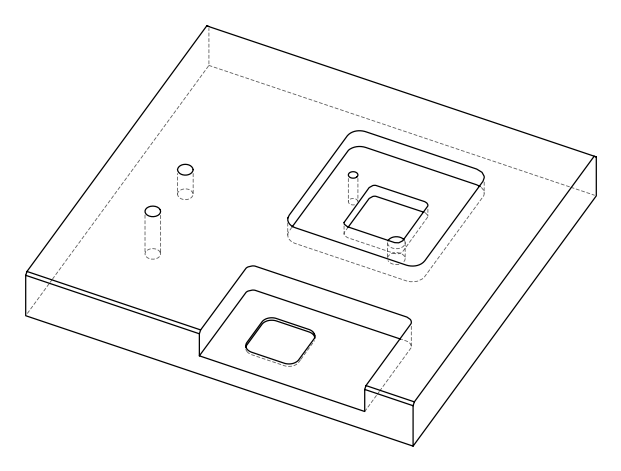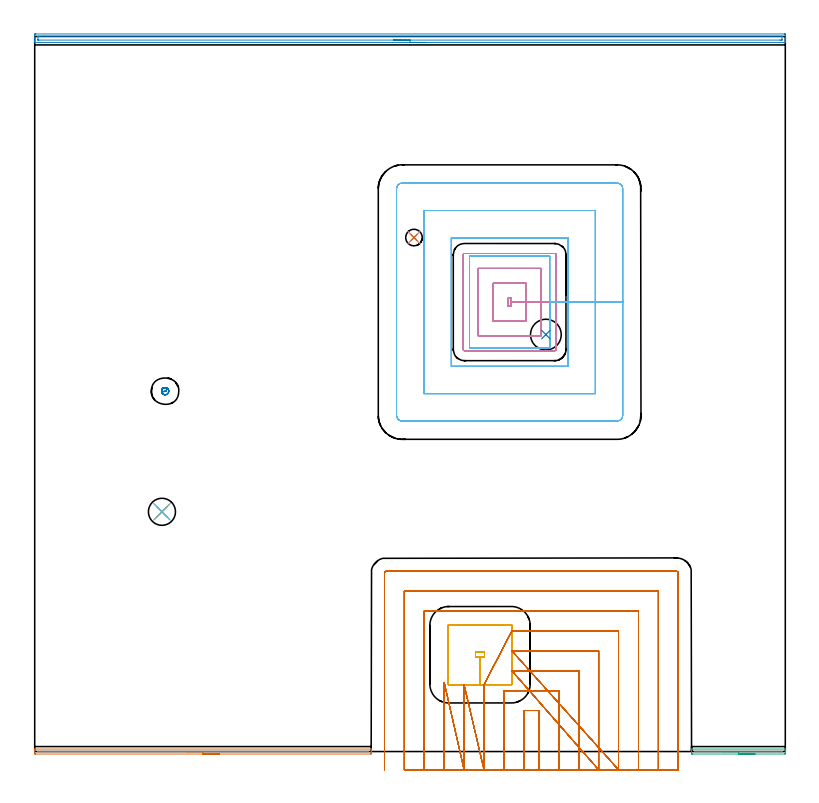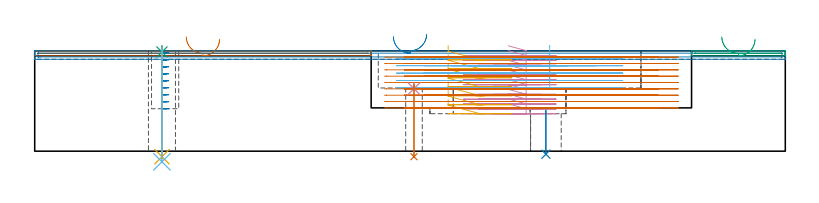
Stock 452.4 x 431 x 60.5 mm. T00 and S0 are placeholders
(PLAN: 14 operations, 9 tool changes, 106.1 min)
(1 AREA_MILL | FG_CHAMFER_SURFACE | UGT0205_001 | 3.38 min | 927 mm3)
(2 AREA_MILL_1 | FG_CHAMFER_SURFACE_1 | UGT0205_001 | 7.42 min | 5922 mm3)
(3 AREA_MILL_2 | FG_CHAMFER_SURFACE_2 | UGT0205_001 | 1.04 min | 224 mm3)
(4 MILL_RECTANGULAR_POCKET | POCKET_RECTANGULAR_STRAIGHT | NXT0201_011 | Follow Part, ap 3, ae 75% | 14.98 min | 180232 mm3)
(5 MILL_RECTANGULAR_POCKET_1 | POCKET_RECTANGULAR_STRAIGHT_1 | UGT0201_105 | Follow Part, ap 5.5, ae 75% | 3.95 min | 128887 mm3)
(6 MILL_RECTANGULAR_POCKET_2 | POCKET_RECTANGULAR_STRAIGHT_2 | UGT0201_105 | Follow Part, ap 5.5, ae 75% | 15.89 min | 476074 mm3)
(7 MILL_SLOT | SLOT_PARTIAL_RECTANGULAR | NXT0201_012 | Follow Part, ap 4, ae 75% | 57.76 min | 657051 mm3)
(8 MILL_BLIND_HOLE_FROM_SOLID_MATERIAL | STEP1POCKET | NXT0201_011 | Spiral | 0.79 min | 7276 mm3)
(9 SPOT_DRILL | STEP1HOLE | NXT0321_9005460120000 | 0.03 min | 35 mm3)
(10 SPOT_DRILL_1 | STEP1HOLE_1 | NXT0321_9005460120000 | 0.03 min | 20 mm3)
(11 DRILL_THROUGH_HOLE_INTO_CENTER | STEP1HOLE | NXT0301_072 | 0.26 min | 4817 mm3)
(12 DRILL_TO_ENLARGE_THROUGH_HOLE | STEP1HOLE | UGT0301_287 | 0.28 min | 7777 mm3)
(13 DRILL_THROUGH_HOLE_INTO_CENTER_1 | STEP1HOLE_1 | NXT0301_071 | 0.18 min | 2982 mm3)
(14 INDEXABLE_INSERT_DRILL_THROUGH_HOLE_FROM_SOLID | STEP1HOLE_2 | NXT0302_008 | 0.11 min | 6113 mm3)
(TOOL UGT0205_001 | Chamfer Mill 20 x 3 x 45 deg. | D20 FL50 Z2)
(TOOL NXT0201_011 | ENDMILL 12mm [2P460-1200-NA 1630] | D12 FL38 Z6)
(TOOL UGT0201_105 | End Mill 22 mm | D22 FL25 Z2)
(TOOL NXT0201_012 | ENDMILL 16mm [2P460-1600-NA 1630] | D16 FL38 Z6)
(TOOL NXT0321_9005460120000 | NC Spot Drill, 142deg, 12mm, Carbide, Uncoated | D12 PA142 FL30 Z2)
(TOOL NXT0301_072 | Carbide Drill 10.1mm [860.1-1010-051A1-MM 2214] | D10.1 PA140 FL71 Z2)
(TOOL UGT0301_287 | Twist Drill 16.3 mm | D16.3 PA118 FL125 Z2)
(TOOL NXT0301_071 | Carbide Drill 10mm [860.1-1000-030A1-MM 2214] | D10 PA140 FL47 Z2)
(TOOL NXT0302_008 | Index. Insert Drill 18.5mm [880-D1850L25-05] | D18.5 PA176 FL93 Z2)
(OP 1 AREA_MILL)
G17 G21 G94 G90
T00 M6
G54
G17 G0 G90 X111.4 Y-1.5 S1061 M3
G43 Z70.5 H0
Z67.5
G94 G1 X111.362 Z66.628 F250.
X111.248 Z65.764
X111.059 Z64.912
X110.797 Z64.08
X110.463 Z63.274
X110.06 Z62.5
X109.592 Z61.764
X109.06 Z61.072
X108.471 Z60.429
X107.828 Z59.84
X107.136 Z59.308
X106.4 Z58.84
X105.626 Z58.437
X104.82 Z58.103
X103.988 Z57.841
X103.137 Z57.652
X102.272 Z57.538
X101.4 Z57.5
X0.6
X0.456 Y-1.499 Z57.501
X0.002 Y-1.491 Z57.505
X0. Y-1.2 Z57.797
Y-0.893 Z58.104
Y-0.307 Z58.689
Y0. Z58.995
Y0.615 Z59.614
Y1.082 Z60.081
X0.007 Y1.447 Z60.438
X0.01 Y1.497 Z60.488
X0.154 Y1.5 Z60.5
X202.646
X202.79 Y1.497 Z60.488
X202.793 Y1.447 Z60.438
X202.8 Y1.082 Z60.081
Y0.615 Z59.614
Y0. Z58.995
Y-1.2 Z57.797
X202.798 Y-1.491 Z57.505
X202.343 Y-1.5 Z57.5
X101.4
Y-0.086 Z58.914
X2.384
X2.02 Y-0.079 Z58.921
X2.01 Y-0.054 Z58.946
X2.005 Y0. Z59.
X2.003 Y0.048 Z59.048
X2.006 Y0.071 Z59.071
X2.008 Y0.077 Z59.077
X2.042 Y0.079 Z59.079
X2.212 Y0.084 Z59.084
X2.298 Y0.085 Z59.085
X200.416
X200.78 Y0.079 Z59.079
X200.79 Y0.053 Z59.053
X200.795 Y0. Z59.
X200.797 Y-0.048 Z58.952
X200.794 Y-0.071 Z58.929
X200.792 Y-0.077 Z58.923
X200.758 Y-0.079 Z58.921
X200.588 Y-0.084 Z58.916
X200.502 Y-0.086 Z58.914
X101.4
X100.528 Z58.952
X99.664 Z59.066
X98.812 Z59.255
X97.98 Z59.517
X97.174 Z59.851
X96.4 Z60.254
X95.664 Z60.723
X94.972 Z61.254
X94.329 Z61.843
X93.74 Z62.486
X93.209 Z63.178
X92.74 Z63.914
X92.337 Z64.688
X92.003 Z65.494
X91.741 Z66.326
X91.552 Z67.178
X91.438 Z68.043
X91.4 Z68.914
G0 Z70.5
M5
M2
(OP 2 AREA_MILL_1)
G17 G21 G94 G90
T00 M6
G54
G17 G0 G90 X236.2 Y427.4 S1061 M3
G43 Z70.5 H0
G94 G1 X236.162 Z69.628 F250.
X236.048 Z68.764
X235.859 Z67.912
X235.597 Z67.08
X235.263 Z66.274
X234.86 Z65.5
X234.392 Z64.764
X233.86 Z64.072
X233.271 Z63.429
X232.628 Z62.84
X231.936 Z62.308
X231.2 Z61.84
X230.426 Z61.437
X229.62 Z61.103
X228.788 Z60.841
X227.936 Z60.652
X227.072 Z60.538
X226.2 Z60.5
X0.172
X0.01 Y427.402 Z60.488
X0.002 Y427.538 Z60.354
X0. Y427.679 Z60.221
Y427.964 Z59.936
Y428.637 Z59.257
Y429.849 Z58.048
Y430.388 Z57.507
Y431.869 Z56.027
X0.003 Y432.138 Z55.758
X0.01 Y432.492 Z55.404
X0.251 Y432.497 Z55.4
X0.619 Y432.5
X451.781
X452.149 Y432.497
X452.39 Y432.492 Z55.404
X452.4 Y432.138 Z55.758
Y430.388 Z57.507
Y429.849 Z58.048
Y429.512 Z58.384
Y428.974 Z58.922
Y428.637 Z59.257
Y427.964 Z59.936
Y427.679 Z60.221
X452.398 Y427.538 Z60.354
X452.39 Y427.402 Z60.488
X452.228 Y427.4 Z60.5
X226.2
Y428.814 Z59.086
X2.405 Y428.815 Z59.085
X2.223 Y428.816 Z59.084
X2.054 Y428.819 Z59.081
X2.018 Y428.821 Z59.079
X2.01 Y428.84 Z59.06
X2.007 Y428.871 Z59.029
X2.001 Y429.033 Z58.867
Y430.784 Z57.116
X2.004 Y430.917 Z56.983
X2.009 Y431.022 Z56.878
X2.014 Y431.079 Z56.821
X2.05 Y431.08 Z56.82
X2.405 Y431.084 Z56.816
X2.586 Y431.085 Z56.815
X3.299 Y431.086 Z56.814
X449.995 Y431.085 Z56.815
X450.177 Y431.084 Z56.816
X450.346 Y431.081 Z56.819
X450.382 Y431.079 Z56.821
X450.39 Y431.06 Z56.84
X450.393 Y431.029 Z56.871
X450.399 Y430.867 Z57.033
Y429.116 Z58.784
X450.396 Y428.983 Z58.917
X450.391 Y428.878 Z59.022
X450.386 Y428.821 Z59.079
X450.35 Y428.82 Z59.08
X449.995 Y428.816 Z59.084
X449.814 Y428.815 Z59.085
X449.101 Y428.814 Z59.086
X226.2
X225.328 Z59.124
X224.464 Z59.238
X223.612 Z59.427
X222.78 Z59.689
X221.974 Z60.023
X221.2 Z60.426
X220.464 Z60.894
X219.772 Z61.425
X219.129 Z62.015
X218.54 Z62.658
X218.008 Z63.35
X217.54 Z64.086
X217.137 Z64.86
X216.803 Z65.666
X216.541 Z66.498
X216.352 Z67.349
X216.238 Z68.214
X216.2 Z69.086
G0 Z70.5
M5
M2
(OP 3 AREA_MILL_2)
G17 G21 G94 G90
T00 M6
G54
G17 G0 G90 X434.15 Y-1.5 S1061 M3
G43 Z70.5 H0
Z67.5
G94 G1 X434.112 Z66.628 F250.
X433.998 Z65.764
X433.809 Z64.912
X433.547 Z64.08
X433.213 Z63.274
X432.81 Z62.5
X432.342 Z61.764
X431.81 Z61.072
X431.221 Z60.429
X430.578 Z59.84
X429.886 Z59.308
X429.15 Z58.84
X428.376 Z58.437
X427.57 Z58.103
X426.738 Z57.841
X425.887 Z57.652
X425.022 Z57.538
X424.15 Z57.5
X396.499
X396.356 Y-1.499 Z57.501
X395.902 Y-1.491 Z57.505
X395.9 Y-1.198 Z57.799
Y-0.893 Z58.104
Y-0.306 Z58.69
Y0. Z58.995
Y0.612 Z59.611
Y1.084 Z60.083
X395.907 Y1.447 Z60.439
X395.91 Y1.497 Z60.488
X396.053 Y1.5 Z60.5
X452.247
X452.39 Y1.497 Z60.488
X452.393 Y1.447 Z60.439
X452.4 Y1.084 Z60.083
Y0.611 Z59.611
Y0. Z58.995
Y-1.198 Z57.799
X452.398 Y-1.491 Z57.505
X451.944 Y-1.5 Z57.5
X424.15
Y-0.086 Z58.914
X398.283
X397.919 Y-0.079 Z58.921
X397.91 Y-0.053 Z58.947
X397.905 Y0. Z59.
X397.903 Y0.048 Z59.048
X397.906 Y0.071 Z59.071
X397.908 Y0.077 Z59.077
X397.941 Y0.079 Z59.079
X398.111 Y0.084 Z59.084
X398.197 Y0.085 Z59.085
X450.017
X450.381 Y0.079 Z59.079
X450.39 Y0.053 Z59.053
X450.395 Y0. Z59.
X450.397 Y-0.048 Z58.952
X450.394 Y-0.071 Z58.929
X450.392 Y-0.077 Z58.923
X450.359 Y-0.079 Z58.921
X450.189 Y-0.084 Z58.916
X450.103 Y-0.086 Z58.914
X424.15
X423.278 Z58.952
X422.414 Z59.066
X421.562 Z59.255
X420.73 Z59.517
X419.924 Z59.851
X419.15 Z60.254
X418.414 Z60.723
X417.722 Z61.254
X417.079 Z61.843
X416.49 Z62.486
X415.959 Z63.178
X415.49 Z63.914
X415.087 Z64.688
X414.753 Z65.494
X414.491 Z66.326
X414.302 Z67.178
X414.188 Z68.043
X414.15 Z68.914
G0 Z70.5
M5
M2
(OP 4 MILL_RECTANGULAR_POCKET)
G17 G21 G94 G90
T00 M6
G54
G17 G0 G90 X285.424 Y259.6 S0 M3
G43 Z70.5 H1
Z63.5
G94 G1 X296.2 Z60.612 F250.
Y270.9 Z57.585
X287.2
Y273.2 F500.
X285.3
Y268.6
X287.2
Y270.9
X296.2
Y282.2
X276.3
Y259.6
X296.2
Y270.9
X305.2
Y291.2
X267.3
Y250.6
X305.2
Y270.9
X314.2
Y299.5
G3 X313.5 Y300.2 R0.7
G1 X259.
G3 X258.3 Y299.5 R0.7
G1 Y242.3
G3 X259. Y241.6 R0.7
G1 X313.5
G3 X314.2 Y242.3 R0.7
G1 Y270.9
Y271.9
G0 X285.424 Y259.6 Z60.585
G1 X296.2 Z57.697 F250.
Y270.9 Z54.669
X287.2
Y273.2 F500.
X285.3
Y268.6
X287.2
Y270.9
X296.2
Y282.2
X276.3
Y259.6
X296.2
Y270.9
X305.2
Y291.2
X267.3
Y250.6
X305.2
Y270.9
X314.2
Y299.5
G3 X313.5 Y300.2 R0.7
G1 X259.
G3 X258.3 Y299.5 R0.7
G1 Y242.3
G3 X259. Y241.6 R0.7
G1 X313.5
G3 X314.2 Y242.3 R0.7
G1 Y270.9
Y271.9
G0 X285.424 Y259.6 Z57.669
G1 X296.2 Z54.782 F250.
Y270.9 Z51.754
X287.2
Y273.2 F500.
X285.3
Y268.6
X287.2
Y270.9
X296.2
Y282.2
X276.3
Y259.6
X296.2
Y270.9
X305.2
Y291.2
X267.3
Y250.6
X305.2
Y270.9
X314.2
Y299.5
G3 X313.5 Y300.2 R0.7
G1 X259.
G3 X258.3 Y299.5 R0.7
G1 Y242.3
G3 X259. Y241.6 R0.7
G1 X313.5
G3 X314.2 Y242.3 R0.7
G1 Y270.9
Y271.9
G0 X285.424 Y259.6 Z54.754
G1 X296.2 Z51.866 F250.
Y270.9 Z48.838
X287.2
Y273.2 F500.
X285.3
Y268.6
X287.2
Y270.9
X296.2
Y282.2
X276.3
Y259.6
X296.2
Y270.9
X305.2
Y291.2
X267.3
Y250.6
X305.2
Y270.9
X314.2
Y299.5
G3 X313.5 Y300.2 R0.7
G1 X259.
G3 X258.3 Y299.5 R0.7
G1 Y242.3
G3 X259. Y241.6 R0.7
G1 X313.5
G3 X314.2 Y242.3 R0.7
G1 Y270.9
Y271.9
G0 X285.424 Y259.6 Z51.838
G1 X296.2 Z48.951 F250.
Y270.9 Z45.923
X287.2
Y273.2 F500.
X285.3
Y268.6
X287.2
Y270.9
X296.2
Y282.2
X276.3
Y259.6
X296.2
Y270.9
X305.2
Y291.2
X267.3
Y250.6
X305.2
Y270.9
X314.2
Y299.5
G3 X313.5 Y300.2 R0.7
G1 X259.
G3 X258.3 Y299.5 R0.7
G1 Y242.3
G3 X259. Y241.6 R0.7
G1 X313.5
G3 X314.2 Y242.3 R0.7
G1 Y270.9
Y271.9
G0 X285.424 Y259.6 Z48.923
G1 X296.2 Z46.035 F250.
Y270.9 Z43.008
X287.2
Y273.2 F500.
X285.3
Y268.6
X287.2
Y270.9
X296.2
Y282.2
X276.3
Y259.6
X296.2
Y270.9
X305.2
Y291.2
X267.3
Y250.6
X305.2
Y270.9
X314.2
Y299.5
G3 X313.5 Y300.2 R0.7
G1 X259.
G3 X258.3 Y299.5 R0.7
G1 Y242.3
G3 X259. Y241.6 R0.7
G1 X313.5
G3 X314.2 Y242.3 R0.7
G1 Y270.9
Y271.9
G0 X285.424 Y259.6 Z46.008
G1 X296.2 Z43.12 F250.
Y270.9 Z40.092
X287.2
Y273.2 F500.
X285.3
Y268.6
X287.2
Y270.9
X296.2
Y282.2
X276.3
Y259.6
X296.2
Y270.9
X305.2
Y291.2
X267.3
Y250.6
X305.2
Y270.9
X314.2
Y299.5
G3 X313.5 Y300.2 R0.7
G1 X259.
G3 X258.3 Y299.5 R0.7
G1 Y242.3
G3 X259. Y241.6 R0.7
G1 X313.5
G3 X314.2 Y242.3 R0.7
G1 Y270.9
Y271.9
G0 X285.424 Y259.6 Z43.092
G1 X296.2 Z40.205 F250.
Y270.9 Z37.177
X287.2
Y273.2 F500.
X285.3
Y268.6
X287.2
Y270.9
X296.2
Y282.2
X276.3
Y259.6
X296.2
Y270.9
X305.2
Y291.2
X267.3
Y250.6
X305.2
Y270.9
X314.2
Y299.5
G3 X313.5 Y300.2 R0.7
G1 X259.
G3 X258.3 Y299.5 R0.7
G1 Y242.3
G3 X259. Y241.6 R0.7
G1 X313.5
G3 X314.2 Y242.3 R0.7
G1 Y270.9
Y271.9
G0 X285.424 Y259.6 Z40.177
G1 X296.2 Z37.289 F250.
Y270.9 Z34.262
X287.2
Y273.2 F500.
X285.3
Y268.6
X287.2
Y270.9
X296.2
Y282.2
X276.3
Y259.6
X296.2
Y270.9
X305.2
Y291.2
X267.3
Y250.6
X305.2
Y270.9
X314.2
Y299.5
G3 X313.5 Y300.2 R0.7
G1 X259.
G3 X258.3 Y299.5 R0.7
G1 Y242.3
G3 X259. Y241.6 R0.7
G1 X313.5
G3 X314.2 Y242.3 R0.7
G1 Y270.9
Y271.9
G0 X285.424 Y259.6 Z37.262
G1 X296.2 Z34.374 F250.
Y270.9 Z31.346
X287.2
Y273.2 F500.
X285.3
Y268.6
X287.2
Y270.9
X296.2
Y282.2
X276.3
Y259.6
X296.2
Y270.9
X305.2
Y291.2
X267.3
Y250.6
X305.2
Y270.9
X314.2
Y299.5
G3 X313.5 Y300.2 R0.7
G1 X259.
G3 X258.3 Y299.5 R0.7
G1 Y242.3
G3 X259. Y241.6 R0.7
G1 X313.5
G3 X314.2 Y242.3 R0.7
G1 Y270.9
Y271.9
G0 X285.424 Y259.6 Z34.346
G1 X296.2 Z31.459 F250.
Y270.9 Z28.431
X287.2
Y273.2 F500.
X285.3
Y268.6
X287.2
Y270.9
X296.2
Y282.2
X276.3
Y259.6
X296.2
Y270.9
X305.2
Y291.2
X267.3
Y250.6
X305.2
Y270.9
X314.2
Y299.5
G3 X313.5 Y300.2 R0.7
G1 X259.
G3 X258.3 Y299.5 R0.7
G1 Y242.3
G3 X259. Y241.6 R0.7
G1 X313.5
G3 X314.2 Y242.3 R0.7
G1 Y270.9
Y271.9
G0 X285.424 Y259.6 Z31.431
G1 X296.2 Z28.543 F250.
Y270.9 Z25.515
X287.2
Y273.2 F500.
X285.3
Y268.6
X287.2
Y270.9
X296.2
Y282.2
X276.3
Y259.6
X296.2
Y270.9
X305.2
Y291.2
X267.3
Y250.6
X305.2
Y270.9
X314.2
Y299.5
G3 X313.5 Y300.2 R0.7
G1 X259.
G3 X258.3 Y299.5 R0.7
G1 Y242.3
G3 X259. Y241.6 R0.7
G1 X313.5
G3 X314.2 Y242.3 R0.7
G1 Y270.9
Y271.9
G0 X285.424 Y259.6 Z28.515
G1 X296.2 Z25.628 F250.
Y270.9 Z22.6
X287.2
Y273.2 F500.
X285.3
Y268.6
X287.2
Y270.9
X296.2
Y282.2
X276.3
Y259.6
X296.2
Y270.9
X305.2
Y291.2
X267.3
Y250.6
X305.2
Y270.9
X314.2
Y299.5
G3 X313.5 Y300.2 R0.7
G1 X259.
G3 X258.3 Y299.5 R0.7
G1 Y242.3
G3 X259. Y241.6 R0.7
G1 X313.5
G3 X314.2 Y242.3 R0.7
G1 Y270.9
Y271.9
G0 Z70.5
M5
M2
(OP 5 MILL_RECTANGULAR_POCKET_1)
G17 G21 G94 G90
T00 M6
G54
G17 G0 G90 X249.2 Y52.626 S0 M3
G43 Z70.5 H0
Z63.5
G94 G1 Y40.6 Z60.277 F250.
Y40.545 Z60.263
X249.246 Y40.432 Z60.23
X249.332 Y40.346 Z60.197
X249.445 Y40.3 Z60.165
X268.4 Z55.086
Y56.8
X271.1 F500.
Y59.9
X265.7
Y56.8
X268.4
Y40.3
X287.3
G3 X287.6 Y40.6 R0.3
G1 Y76.1
G3 X287.3 Y76.4 R0.3
G1 X249.5
G3 X249.2 Y76.1 R0.3
G1 Y40.6
G3 X249.5 Y40.3 R0.3
G1 X268.4
X269.4
G0 X249.2 Y52.626 Z58.086
G1 Y40.6 Z54.863 F250.
Y40.545 Z54.848
X249.246 Y40.432 Z54.816
X249.332 Y40.346 Z54.783
X249.445 Y40.3 Z54.75
X268.4 Z49.671
Y56.8
X271.1 F500.
Y59.9
X265.7
Y56.8
X268.4
Y40.3
X287.3
G3 X287.6 Y40.6 R0.3
G1 Y76.1
G3 X287.3 Y76.4 R0.3
G1 X249.5
G3 X249.2 Y76.1 R0.3
G1 Y40.6
G3 X249.5 Y40.3 R0.3
G1 X268.4
X269.4
G0 X249.2 Y52.626 Z52.671
G1 Y40.6 Z49.449 F250.
Y40.545 Z49.434
X249.246 Y40.432 Z49.401
X249.332 Y40.346 Z49.369
X249.445 Y40.3 Z49.336
X268.4 Z44.257
Y56.8
X271.1 F500.
Y59.9
X265.7
Y56.8
X268.4
Y40.3
X287.3
G3 X287.6 Y40.6 R0.3
G1 Y76.1
G3 X287.3 Y76.4 R0.3
G1 X249.5
G3 X249.2 Y76.1 R0.3
G1 Y40.6
G3 X249.5 Y40.3 R0.3
G1 X268.4
X269.4
G0 X249.2 Y52.626 Z47.257
G1 Y40.6 Z44.035 F250.
Y40.545 Z44.02
X249.246 Y40.432 Z43.987
X249.332 Y40.346 Z43.954
X249.445 Y40.3 Z43.922
X268.4 Z38.843
Y56.8
X271.1 F500.
Y59.9
X265.7
Y56.8
X268.4
Y40.3
X287.3
G3 X287.6 Y40.6 R0.3
G1 Y76.1
G3 X287.3 Y76.4 R0.3
G1 X249.5
G3 X249.2 Y76.1 R0.3
G1 Y40.6
G3 X249.5 Y40.3 R0.3
G1 X268.4
X269.4
G0 X249.2 Y52.626 Z41.843
G1 Y40.6 Z38.62 F250.
Y40.545 Z38.606
X249.246 Y40.432 Z38.573
X249.332 Y40.346 Z38.54
X249.445 Y40.3 Z38.508
X268.4 Z33.429
Y56.8
X271.1 F500.
Y59.9
X265.7
Y56.8
X268.4
Y40.3
X287.3
G3 X287.6 Y40.6 R0.3
G1 Y76.1
G3 X287.3 Y76.4 R0.3
G1 X249.5
G3 X249.2 Y76.1 R0.3
G1 Y40.6
G3 X249.5 Y40.3 R0.3
G1 X268.4
X269.4
G0 X249.2 Y52.626 Z36.429
G1 Y40.6 Z33.206 F250.
Y40.545 Z33.191
X249.246 Y40.432 Z33.159
X249.332 Y40.346 Z33.126
X249.445 Y40.3 Z33.093
X268.4 Z28.014
Y56.8
X271.1 F500.
Y59.9
X265.7
Y56.8
X268.4
Y40.3
X287.3
G3 X287.6 Y40.6 R0.3
G1 Y76.1
G3 X287.3 Y76.4 R0.3
G1 X249.5
G3 X249.2 Y76.1 R0.3
G1 Y40.6
G3 X249.5 Y40.3 R0.3
G1 X268.4
X269.4
G0 X249.2 Y52.626 Z31.014
G1 Y40.6 Z27.792 F250.
Y40.545 Z27.777
X249.246 Y40.432 Z27.744
X249.332 Y40.346 Z27.712
X249.445 Y40.3 Z27.679
X268.4 Z22.6
Y56.8
X271.1 F500.
Y59.9
X265.7
Y56.8
X268.4
Y40.3
X287.3
G3 X287.6 Y40.6 R0.3
G1 Y76.1
G3 X287.3 Y76.4 R0.3
G1 X249.5
G3 X249.2 Y76.1 R0.3
G1 Y40.6
G3 X249.5 Y40.3 R0.3
G1 X268.4
X269.4
G0 Z70.5
M5
M2
(OP 6 MILL_RECTANGULAR_POCKET_2)
G17 G21 G94 G90
T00 M6
G54
G17 G0 G90 X310.184 Y243.2 S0 M3
G43 Z70.5 H0
Z63.5
G94 G1 X310.4 Z63.442 F250.
Y270.9 Z56.02
Y298.6 F500.
X262.1
Y243.2
X310.4
Y270.9
X321.4
Y309.6
X251.1
Y232.2
X321.4
Y270.9
X337.9
Y326.1
X234.6
Y215.7
X337.9
Y270.9
X354.4
Y339.2
G3 X351. Y342.6 R3.4
G1 X221.5
G3 X218.1 Y339.2 R3.4
G1 Y202.6
G3 X221.5 Y199.2 R3.4
G1 X351.
G3 X354.4 Y202.6 R3.4
G1 Y270.9
Y271.9
G0 X310.184 Y243.2 Z59.02
G1 X310.4 Z58.962 F250.
Y270.9 Z51.54
Y298.6 F500.
X262.1
Y243.2
X310.4
Y270.9
X321.4
Y309.6
X251.1
Y232.2
X321.4
Y270.9
X337.9
Y326.1
X234.6
Y215.7
X337.9
Y270.9
X354.4
Y339.2
G3 X351. Y342.6 R3.4
G1 X221.5
G3 X218.1 Y339.2 R3.4
G1 Y202.6
G3 X221.5 Y199.2 R3.4
G1 X351.
G3 X354.4 Y202.6 R3.4
G1 Y270.9
Y271.9
G0 X310.184 Y243.2 Z54.54
G1 X310.4 Z54.482 F250.
Y270.9 Z47.06
Y298.6 F500.
X262.1
Y243.2
X310.4
Y270.9
X321.4
Y309.6
X251.1
Y232.2
X321.4
Y270.9
X337.9
Y326.1
X234.6
Y215.7
X337.9
Y270.9
X354.4
Y339.2
G3 X351. Y342.6 R3.4
G1 X221.5
G3 X218.1 Y339.2 R3.4
G1 Y202.6
G3 X221.5 Y199.2 R3.4
G1 X351.
G3 X354.4 Y202.6 R3.4
G1 Y270.9
Y271.9
G0 X310.184 Y243.2 Z50.06
G1 X310.4 Z50.002 F250.
Y270.9 Z42.58
Y298.6 F500.
X262.1
Y243.2
X310.4
Y270.9
X321.4
Y309.6
X251.1
Y232.2
X321.4
Y270.9
X337.9
Y326.1
X234.6
Y215.7
X337.9
Y270.9
X354.4
Y339.2
G3 X351. Y342.6 R3.4
G1 X221.5
G3 X218.1 Y339.2 R3.4
G1 Y202.6
G3 X221.5 Y199.2 R3.4
G1 X351.
G3 X354.4 Y202.6 R3.4
G1 Y270.9
Y271.9
G0 X310.184 Y243.2 Z45.58
G1 X310.4 Z45.522 F250.
Y270.9 Z38.1
Y298.6 F500.
X262.1
Y243.2
X310.4
Y270.9
X321.4
Y309.6
X251.1
Y232.2
X321.4
Y270.9
X337.9
Y326.1
X234.6
Y215.7
X337.9
Y270.9
X354.4
Y339.2
G3 X351. Y342.6 R3.4
G1 X221.5
G3 X218.1 Y339.2 R3.4
G1 Y202.6
G3 X221.5 Y199.2 R3.4
G1 X351.
G3 X354.4 Y202.6 R3.4
G1 Y270.9
Y271.9
G0 Z70.5
M5
M2
(OP 7 MILL_SLOT)
G17 G21 G94 G90
T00 M6
G54
G17 G0 G90 X303.9 Y-11. S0 M3
G43 Z70.5 H1
Z56.678
G94 G1 Y-8. F250.
Y24.7 F500.
X294.8
Y-8.
Y-11. F250.
X315.9
Y-8.
Y36.7 F500.
X282.8
Y-8.
Y-11. F250.
X327.9
Y-8.
Y48.7 F500.
X290.6
X287.6 F250.
X339.9 Y-11. F500.
Y-8. F250.
Y60.7 F500.
X290.6
X287.6 F250.
X351.9 Y-11. F500.
Y-8. F250.
Y72.7 F500.
X290.6
X287.6 F250.
X270.8 Y40.3 F500.
Y37.3 F250.
Y-8. F500.
Y-11. F250.
X258.8 Y40.3 F500.
Y37.3 F250.
Y-8. F500.
Y-11. F250.
X246.8 Y41.698 F500.
Y38.698 F250.
Y-8. F500.
Y-11. F250.
X363.9
Y-8.
Y84.7 F500.
X234.8
Y-8.
Y-11. F250.
X375.9
Y-8.
Y96.7 F500.
X222.8
Y-8.
Y-11. F250.
X387.9
Y-8.
Y107.5 F500.
G3 X386.7 Y108.7 R1.2
G1 X212.
G3 X210.8 Y107.5 R1.2
G1 Y-8.
Y-11. F250.
G0 X303.9 Z52.855
G1 Y-8.
Y24.7 F500.
X294.8
Y-8.
Y-11. F250.
X315.9
Y-8.
Y36.7 F500.
X282.8
Y-8.
Y-11. F250.
X327.9
Y-8.
Y48.7 F500.
X290.6
X287.6 F250.
X339.9 Y-11. F500.
Y-8. F250.
Y60.7 F500.
X290.6
X287.6 F250.
X351.9 Y-11. F500.
Y-8. F250.
Y72.7 F500.
X290.6
X287.6 F250.
X270.8 Y40.3 F500.
Y37.3 F250.
Y-8. F500.
Y-11. F250.
X258.8 Y40.3 F500.
Y37.3 F250.
Y-8. F500.
Y-11. F250.
X246.8 Y41.698 F500.
Y38.698 F250.
Y-8. F500.
Y-11. F250.
X363.9
Y-8.
Y84.7 F500.
X234.8
Y-8.
Y-11. F250.
X375.9
Y-8.
Y96.7 F500.
X222.8
Y-8.
Y-11. F250.
X387.9
Y-8.
Y107.5 F500.
G3 X386.7 Y108.7 R1.2
G1 X212.
G3 X210.8 Y107.5 R1.2
G1 Y-8.
Y-11. F250.
G0 X303.9 Z49.033
G1 Y-8.
Y24.7 F500.
X294.8
Y-8.
Y-11. F250.
X315.9
Y-8.
Y36.7 F500.
X282.8
Y-8.
Y-11. F250.
X327.9
Y-8.
Y48.7 F500.
X290.6
X287.6 F250.
X339.9 Y-11. F500.
Y-8. F250.
Y60.7 F500.
X290.6
X287.6 F250.
X351.9 Y-11. F500.
Y-8. F250.
Y72.7 F500.
X290.6
X287.6 F250.
X270.8 Y40.3 F500.
Y37.3 F250.
Y-8. F500.
Y-11. F250.
X258.8 Y40.3 F500.
Y37.3 F250.
Y-8. F500.
Y-11. F250.
X246.8 Y41.698 F500.
Y38.698 F250.
Y-8. F500.
Y-11. F250.
X363.9
Y-8.
Y84.7 F500.
X234.8
Y-8.
Y-11. F250.
X375.9
Y-8.
Y96.7 F500.
X222.8
Y-8.
Y-11. F250.
X387.9
Y-8.
Y107.5 F500.
G3 X386.7 Y108.7 R1.2
G1 X212.
G3 X210.8 Y107.5 R1.2
G1 Y-8.
Y-11. F250.
G0 X303.9 Z45.211
G1 Y-8.
Y24.7 F500.
X294.8
Y-8.
Y-11. F250.
X315.9
Y-8.
Y36.7 F500.
X282.8
Y-8.
Y-11. F250.
X327.9
Y-8.
Y48.7 F500.
X290.6
X287.6 F250.
X339.9 Y-11. F500.
Y-8. F250.
Y60.7 F500.
X290.6
X287.6 F250.
X351.9 Y-11. F500.
Y-8. F250.
Y72.7 F500.
X290.6
X287.6 F250.
X270.8 Y40.3 F500.
Y37.3 F250.
Y-8. F500.
Y-11. F250.
X258.8 Y40.3 F500.
Y37.3 F250.
Y-8. F500.
Y-11. F250.
X246.8 Y41.698 F500.
Y38.698 F250.
Y-8. F500.
Y-11. F250.
X363.9
Y-8.
Y84.7 F500.
X234.8
Y-8.
Y-11. F250.
X375.9
Y-8.
Y96.7 F500.
X222.8
Y-8.
Y-11. F250.
X387.9
Y-8.
Y107.5 F500.
G3 X386.7 Y108.7 R1.2
G1 X212.
G3 X210.8 Y107.5 R1.2
G1 Y-8.
Y-11. F250.
G0 X303.9 Z41.389
G1 Y-8.
Y24.7 F500.
X294.8
Y-8.
Y-11. F250.
X315.9
Y-8.
Y36.7 F500.
X282.8
Y-8.
Y-11. F250.
X327.9
Y-8.
Y48.7 F500.
X290.6
X287.6 F250.
X339.9 Y-11. F500.
Y-8. F250.
Y60.7 F500.
X290.6
X287.6 F250.
X351.9 Y-11. F500.
Y-8. F250.
Y72.7 F500.
X290.6
X287.6 F250.
X270.8 Y40.3 F500.
Y37.3 F250.
Y-8. F500.
Y-11. F250.
X258.8 Y40.3 F500.
Y37.3 F250.
Y-8. F500.
Y-11. F250.
X246.8 Y41.698 F500.
Y38.698 F250.
Y-8. F500.
Y-11. F250.
X363.9
Y-8.
Y84.7 F500.
X234.8
Y-8.
Y-11. F250.
X375.9
Y-8.
Y96.7 F500.
X222.8
Y-8.
Y-11. F250.
X387.9
Y-8.
Y107.5 F500.
G3 X386.7 Y108.7 R1.2
G1 X212.
G3 X210.8 Y107.5 R1.2
G1 Y-8.
Y-11. F250.
G0 X303.9 Z37.567
G1 Y-8.
Y24.7 F500.
X294.8
Y-8.
Y-11. F250.
X315.9
Y-8.
Y36.7 F500.
X282.8
Y-8.
Y-11. F250.
X327.9
Y-8.
Y48.7 F500.
X290.6
X287.6 F250.
X339.9 Y-11. F500.
Y-8. F250.
Y60.7 F500.
X290.6
X287.6 F250.
X351.9 Y-11. F500.
Y-8. F250.
Y72.7 F500.
X290.6
X287.6 F250.
X270.8 Y40.3 F500.
Y37.3 F250.
Y-8. F500.
Y-11. F250.
X258.8 Y40.3 F500.
Y37.3 F250.
Y-8. F500.
Y-11. F250.
X246.8 Y41.698 F500.
Y38.698 F250.
Y-8. F500.
Y-11. F250.
X363.9
Y-8.
Y84.7 F500.
X234.8
Y-8.
Y-11. F250.
X375.9
Y-8.
Y96.7 F500.
X222.8
Y-8.
Y-11. F250.
X387.9
Y-8.
Y107.5 F500.
G3 X386.7 Y108.7 R1.2
G1 X212.
G3 X210.8 Y107.5 R1.2
G1 Y-8.
Y-11. F250.
G0 X303.9 Z33.744
G1 Y-8.
Y24.7 F500.
X294.8
Y-8.
Y-11. F250.
X315.9
Y-8.
Y36.7 F500.
X282.8
Y-8.
Y-11. F250.
X327.9
Y-8.
Y48.7 F500.
X290.6
X287.6 F250.
X339.9 Y-11. F500.
Y-8. F250.
Y60.7 F500.
X290.6
X287.6 F250.
X351.9 Y-11. F500.
Y-8. F250.
Y72.7 F500.
X290.6
X287.6 F250.
X270.8 Y40.3 F500.
Y37.3 F250.
Y-8. F500.
Y-11. F250.
X258.8 Y40.3 F500.
Y37.3 F250.
Y-8. F500.
Y-11. F250.
X246.8 Y41.698 F500.
Y38.698 F250.
Y-8. F500.
Y-11. F250.
X363.9
Y-8.
Y84.7 F500.
X234.8
Y-8.
Y-11. F250.
X375.9
Y-8.
Y96.7 F500.
X222.8
Y-8.
Y-11. F250.
X387.9
Y-8.
Y107.5 F500.
G3 X386.7 Y108.7 R1.2
G1 X212.
G3 X210.8 Y107.5 R1.2
G1 Y-8.
Y-11. F250.
G0 X303.9 Z29.922
G1 Y-8.
Y24.7 F500.
X294.8
Y-8.
Y-11. F250.
X315.9
Y-8.
Y36.7 F500.
X282.8
Y-8.
Y-11. F250.
X327.9
Y-8.
Y48.7 F500.
X290.6
X287.6 F250.
X339.9 Y-11. F500.
Y-8. F250.
Y60.7 F500.
X290.6
X287.6 F250.
X351.9 Y-11. F500.
Y-8. F250.
Y72.7 F500.
X290.6
X287.6 F250.
X270.8 Y40.3 F500.
Y37.3 F250.
Y-8. F500.
Y-11. F250.
X258.8 Y40.3 F500.
Y37.3 F250.
Y-8. F500.
Y-11. F250.
X246.8 Y41.698 F500.
Y38.698 F250.
Y-8. F500.
Y-11. F250.
X363.9
Y-8.
Y84.7 F500.
X234.8
Y-8.
Y-11. F250.
X375.9
Y-8.
Y96.7 F500.
X222.8
Y-8.
Y-11. F250.
X387.9
Y-8.
Y107.5 F500.
G3 X386.7 Y108.7 R1.2
G1 X212.
G3 X210.8 Y107.5 R1.2
G1 Y-8.
Y-11. F250.
G0 X303.9 Z26.1
G1 Y-8.
Y24.7 F500.
X294.8
Y-8.
Y-11. F250.
X315.9
Y-8.
Y36.7 F500.
X282.8
Y-8.
Y-11. F250.
X327.9
Y-8.
Y48.7 F500.
X290.6
X287.6 F250.
X339.9 Y-11. F500.
Y-8. F250.
Y60.7 F500.
X290.6
X287.6 F250.
X351.9 Y-11. F500.
Y-8. F250.
Y72.7 F500.
X290.6
X287.6 F250.
X270.8 Y40.3 F500.
Y37.3 F250.
Y-8. F500.
Y-11. F250.
X258.8 Y40.3 F500.
Y37.3 F250.
Y-8. F500.
Y-11. F250.
X246.8 Y41.704 F500.
Y38.704 F250.
Y-8. F500.
Y-11. F250.
X363.9
Y-8.
Y84.7 F500.
X234.8
Y-8.
Y-11. F250.
X375.9
Y-8.
Y96.7 F500.
X222.8
Y-8.
Y-11. F250.
X387.9
Y-8.
Y107.5 F500.
G3 X386.7 Y108.7 R1.2
G1 X212.
G3 X210.8 Y107.5 R1.2
G1 Y-8.
Y-11. F250.
G0 Z70.5
M5
M2
(OP 8 MILL_BLIND_HOLE_FROM_SOLID_MATERIAL)
G17 G21 G94 G90
T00 M6
G54
G17 G0 G90 X78.6 Y217.2 S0 M3
G43 Z70.5 H1
Z59.289
G94 G3 X79.278 Y218.722 R0.912 F250.
X77.128 Y218.835 R1.522
X76.965 Y215.728 R2.2
X77.128 Y218.835 R-2.2
X77.046 Y217.281 R1.1
X78.6 Y217.2 R1.1
G0 Z55.078
G3 X79.278 Y218.722 R0.912
X77.128 Y218.835 R1.522
X76.965 Y215.728 R2.2
X77.128 Y218.835 R-2.2
X77.046 Y217.281 R1.1
X78.6 Y217.2 R1.1
G0 Z50.867
G3 X79.278 Y218.722 R0.912
X77.128 Y218.835 R1.522
X76.965 Y215.728 R2.2
X77.128 Y218.835 R-2.2
X77.046 Y217.281 R1.1
X78.6 Y217.2 R1.1
G0 Z46.656
G3 X79.278 Y218.722 R0.912
X77.128 Y218.835 R1.522
X76.965 Y215.728 R2.2
X77.128 Y218.835 R-2.2
X77.046 Y217.281 R1.1
X78.6 Y217.2 R1.1
G0 Z42.444
G3 X79.278 Y218.722 R0.912
X77.128 Y218.835 R1.522
X76.965 Y215.728 R2.2
X77.128 Y218.835 R-2.2
X77.046 Y217.281 R1.1
X78.6 Y217.2 R1.1
G0 Z38.233
G3 X79.278 Y218.722 R0.912
X77.128 Y218.835 R1.522
X76.965 Y215.728 R2.2
X77.128 Y218.835 R-2.2
X77.046 Y217.281 R1.1
X78.6 Y217.2 R1.1
G0 Z34.022
G3 X79.278 Y218.722 R0.912
X77.128 Y218.835 R1.522
X76.965 Y215.728 R2.2
X77.128 Y218.835 R-2.2
X77.046 Y217.281 R1.1
X78.6 Y217.2 R1.1
G0 Z29.811
G3 X79.278 Y218.722 R0.912
X77.128 Y218.835 R1.522
X76.965 Y215.728 R2.2
X77.128 Y218.835 R-2.2
X77.046 Y217.281 R1.1
X78.6 Y217.2 R1.1
G0 Z25.6
G3 X79.278 Y218.722 R0.912
X77.128 Y218.835 R1.522
X76.965 Y215.728 R2.2
X77.128 Y218.835 R-2.2
X77.046 Y217.281 R1.1
X78.6 Y217.2 R1.1
G0 Z70.5
M5
M2
(OP 9 SPOT_DRILL)
G17 G21 G94 G90
T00 M6
G54
G17 G0 G90 X76.7 Y144.5 S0 M3
G43 Z70.5 H0
G94 G81 G98 Z59.798 F250. R63.5
G80
M5
M2
(OP 10 SPOT_DRILL_1)
G17 G21 G94 G90
T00 M6
G54
G17 G0 G90 X228.6 Y309.8 S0 M3
G43 Z70.5 H0
G94 G81 G98 Z37.67 F250. R41.1
G80
M5
M2
(OP 11 DRILL_THROUGH_HOLE_INTO_CENTER)
G17 G21 G94 G90
T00 M6
G54
G17 G0 G90 X76.7 Y144.5 S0 M3
G43 Z70.5 H1
G94 G73 G98 Z-3.338 F250. Q9.12 R62.5
G80
M5
M2
(OP 12 DRILL_TO_ENLARGE_THROUGH_HOLE)
G17 G21 G94 G90
T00 M6
G54
G17 G0 G90 X76.7 Y144.5 S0 M3
G43 Z70.5 H0
G94 G73 G98 Z-6.397 F250. Q13.379 R62.5
G80
M5
M2
(OP 13 DRILL_THROUGH_HOLE_INTO_CENTER_1)
G17 G21 G94 G90
T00 M6
G54
G17 G0 G90 X228.6 Y309.8 S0 M3
G43 Z70.5 H1
G94 G73 G98 Z-3.32 F250. Q8.284 R40.1
G80
M5
M2
(OP 14 INDEXABLE_INSERT_DRILL_THROUGH_HOLE_FROM_SOLID)
G17 G21 G94 G90
T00 M6
G54
G17 G0 G90 X308.1 Y251.3 S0 M3
G43 Z70.5 H1
G94 G81 G98 Z-1.823 F250. R24.6
G80
M5
M2
